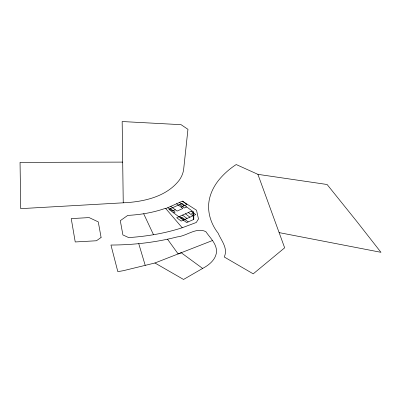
<?xml version="1.0" encoding="UTF-8"?>
<svg xmlns="http://www.w3.org/2000/svg" width="401" height="401" viewBox="0 0 401 401"><rect width="100%" height="100%" fill="white"/><g stroke="black" fill="none" stroke-linecap="round" stroke-linejoin="round"><path stroke-width="0.6" d="M202.63 268.429L183.543 279.462L154.931 262.991L123.272 270.705L117.829 271.642L110.947 245.036C133.222 244.976 155.558 242.48 177.162 236.921C186.585 236.169 196.505 226.76 205.908 231.718C209.969 237.768 216.52 243.507 216.555 251.402C216.084 259.412 209.222 264.966 202.63 268.429L181.207 252.735L178.149 253.933L167.533 239.227M165.773 208.595L182.41 201.147L196.525 210.234L198.46 218.951L196.279 222.485L182.209 227.753C164.901 233.382 146.801 236.384 128.666 237.587L122.896 234.931L120.3 220.675L127.759 215.397C140.581 214.715 153.388 212.6 165.508 208.284L182.209 227.753M175.272 209.733L172.36 211.036L167.839 207.673M181.102 207.122L186.931 204.515L182.41 201.147M173.588 212.846L175.112 212.164L170.42 208.67M186.736 206.961L184.435 207.989L179.743 204.495M180.816 218.229L182.34 217.548L188.199 221.908M193.402 212.595L191.668 213.372L193.427 214.68M154.931 262.991L212.375 240.57M122.701 162.104L20.05 162.39L20.727 208.645L127.413 202.575C146.265 201.187 167.072 195.888 179.192 180.27A62.401 36.025 0 0 0 183.708 168.856L187.954 129.322L181.062 124.676L122.16 121.538L123.242 202.816M257.903 174.345L284.66 247.818L253.221 273.848L224.264 256.996C228.289 248.229 221.317 240.7 218.134 233.187C211.147 224.259 207.277 212.665 209.006 201.322A113.177 65.343 0 0 1 218.55 180.345C223.563 174.194 229.532 168.826 236.219 164.545L257.903 174.345L327.101 184.5L357.015 221.713L380.95 252.309L279.121 232.61M179.498 202.455L184.014 205.818M176.58 203.758L182.911 208.47L177.082 211.076L170.751 206.365M188.335 212.505L192.851 215.873M185.417 213.813L189.939 217.177M182.505 215.116L187.021 218.48M179.588 216.42L184.109 219.788M143.678 213.748L153.503 234.715M138.731 243.638L145.222 265.357M193.392 211.913L193.482 219.547M101.097 237.462L96.446 240.76L75.228 241.963L71.233 218.605L89.122 217.588L98.27 221.893L101.097 237.462M182.044 203.467L168.896 209.352L186.676 222.59L193.813 219.397L193.728 212.164L182.044 203.467M191.247 211.202L176.676 217.728L181.197 221.091L195.768 214.565L191.247 211.202"/></g></svg>
